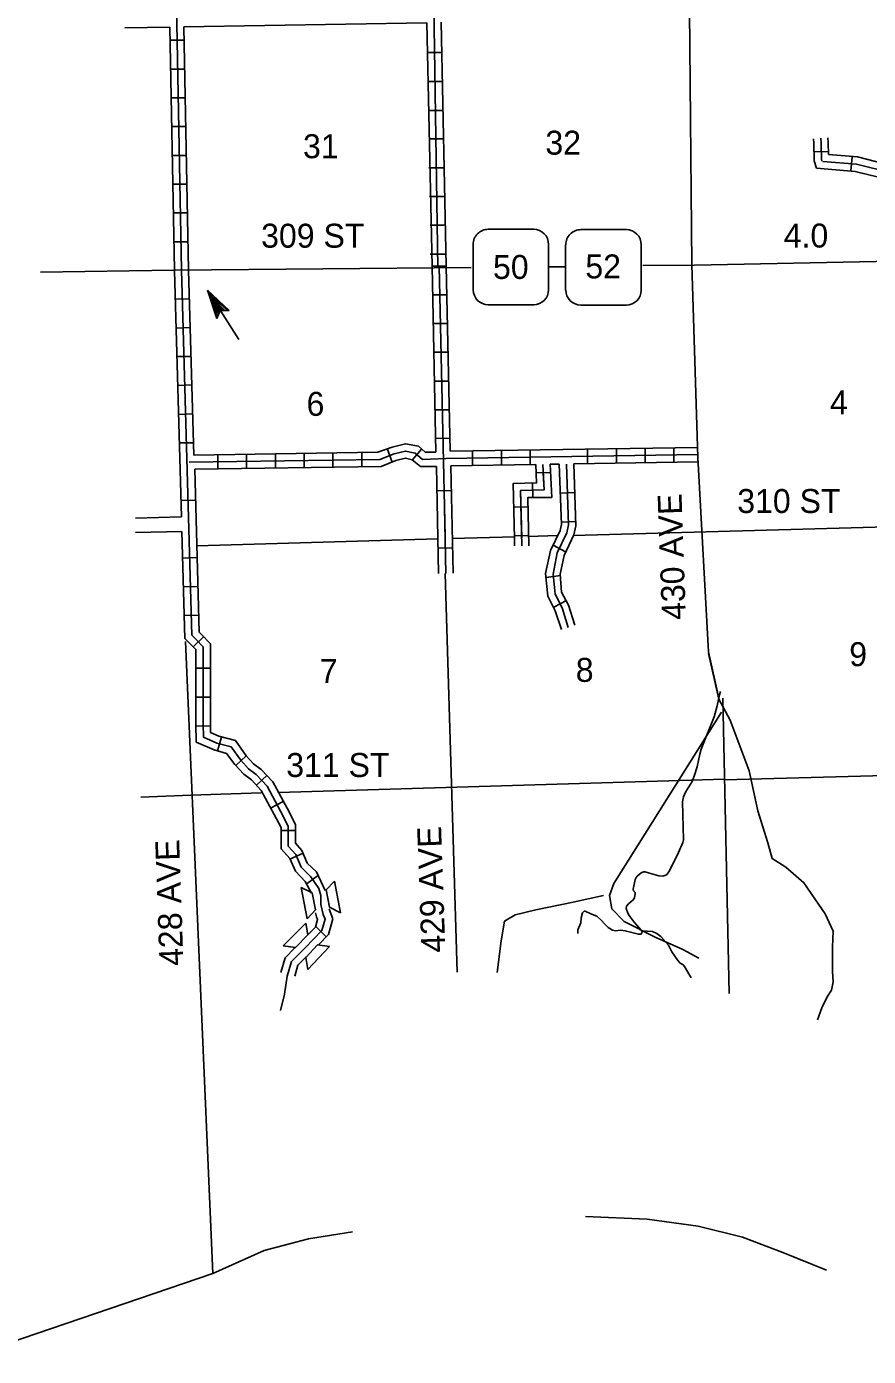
# Model space of a CAD drawing. Extents: x 1886803 to 2225102, y 15438879 to 15895946.
# Drawn here: x 2002723 to 2020290, y 15566566 to 15594308 of the extents above; entities that cross this region are included whole.
import ezdxf

# ---------------------------------------------------------------- set-up
doc = ezdxf.new("R2010")
doc.units = 0
for name, color, linetype in [('L13', 7, 'Continuous'), ('L14', 7, 'Continuous'), ('L18', 7, 'Continuous'), ('L2', 7, 'Continuous'), ('L28', 7, 'Continuous'), ('L3', 7, 'Continuous'), ('L30', 7, 'Continuous'), ('L4', 7, 'Continuous'), ('L53', 7, 'Continuous'), ('L8', 7, 'Continuous'), ('L9', 7, 'Continuous')]:
    doc.layers.add(name, color=color, linetype=linetype)

msp = doc.modelspace()

# ---------------------------------------------------------------- linework, layer by layer
at = {"layer": 'L13'}
for points in [[(2021949, 15583907), (2014130, 15583695)], [(2011306, 15583619), (2006274, 15583479)], [(2012905, 15583664), (2011607, 15583628)], [(2013797, 15583690), (2013206, 15583669)], [(2011458, 15582901), (2011707, 15574582)], [(2017252, 15580301), (2017382, 15574139)], [(2017288, 15578609), (2007979, 15578331)], [(2024774, 15578799), (2017288, 15578595)], [(2007615, 15578320), (2006147, 15578278)]]:
    msp.add_lwpolyline(points, dxfattribs=at)
at = {"layer": 'L18'}
for p, q in [((2008972, 15576298), (2009146, 15576478)), ((2009146, 15576478), (2009273, 15575823)), ((2008454, 15576346), (2008581, 15575696)), ((2008681, 15576240), (2008454, 15576346)), ((2008681, 15576240), (2008750, 15575881)), ((2008972, 15576298), (2009045, 15575939)), ((2008750, 15575881), (2008581, 15575696)), ((2009045, 15575939), (2009273, 15575823)), ((2008079, 15575131), (2008549, 15575606)), ((2008591, 15575364), (2008549, 15575606)), ((2008333, 15575094), (2008591, 15575364)), ((2008333, 15575094), (2008079, 15575131)), ((2008549, 15574888), (2008797, 15575152)), ((2008591, 15574640), (2009045, 15575121)), ((2008797, 15575152), (2009045, 15575121)), ((2008549, 15574888), (2008591, 15574640))]:
    msp.add_line(p, q, dxfattribs=at)
at = {"layer": 'L2'}
for points in [[(2006041, 15581478), (2006606, 15568299)], [(2019415, 15568362), (2018507, 15568737), (2017662, 15569054), (2016738, 15569281), (2015672, 15569429), (2014389, 15569482)], [(2009521, 15569165), (2008607, 15569022), (2007683, 15568779), (2006606, 15568299)]]:
    msp.add_lwpolyline(points, dxfattribs=at)
at = {"layer": 'L28'}
for p, q in [((2006501, 15588807), (2006949, 15588389)), ((2006501, 15588807), (2006691, 15588220)), ((2006501, 15588807), (2007155, 15587782)), ((2006532, 15588748), (2006691, 15588273)), ((2006564, 15588738), (2006912, 15588405)), ((2006564, 15588690), (2006696, 15588289)), ((2006590, 15588680), (2006897, 15588405)), ((2006606, 15588622), (2006706, 15588321)), ((2006633, 15588622), (2006854, 15588395)), ((2006638, 15588580), (2006733, 15588448)), ((2006638, 15588553), (2006733, 15588352)), ((2006659, 15588569), (2006833, 15588395)), ((2006675, 15588537), (2006733, 15588448)), ((2006691, 15588220), (2006765, 15588389)), ((2006696, 15588479), (2006738, 15588379)), ((2006722, 15588479), (2006807, 15588395)), ((2006733, 15588421), (2006749, 15588389)), ((2006738, 15588453), (2006775, 15588405)), ((2006949, 15588389), (2006765, 15588389))]:
    msp.add_line(p, q, dxfattribs=at)
at = {"layer": 'L3'}
for p, q in [((2013306, 15590079), (2012356, 15590079)), ((2015239, 15590074), (2014288, 15590074)), ((2012039, 15589762), (2012039, 15588822)), ((2013613, 15588822), (2013613, 15589762)), ((2013972, 15589757), (2013972, 15588812)), ((2015550, 15588812), (2015550, 15589757)), ((2012356, 15588506), (2013306, 15588506)), ((2014288, 15588495), (2015239, 15588495))]:
    msp.add_line(p, q, dxfattribs=at)
for points in [[(2015582, 15589324), (2016664, 15589329), (2027340, 15589546)], [(2005809, 15589229), (2011997, 15589282)], [(2013607, 15589298), (2013966, 15589298)]]:
    msp.add_lwpolyline(points, dxfattribs=at)
for centre, start, end in [((2012357, 15589765), 90.0011, 180.0011), ((2013302, 15589765), 0.0011, 90.0011), ((2014290, 15589757), 90.0011, 180.0011), ((2015235, 15589757), 0.0011, 90.0011), ((2012357, 15588820), 180.0011, 270.0011), ((2013302, 15588820), 270.0011, 0.0011), ((2014290, 15588812), 180.0011, 270.0011), ((2015235, 15588812), 270.0011, 0.0011)]:
    msp.add_arc(centre, 315, start, end, dxfattribs=at)
at = {"layer": 'L4'}
for points in [[(2016506, 15599948), (2016606, 15589345)], [(2016606, 15589345), (2016733, 15585322), (2016953, 15581268)], [(2016953, 15581268), (2017167, 15580300)]]:
    msp.add_lwpolyline(points, dxfattribs=at)
at = {"layer": 'L53'}
for points in [[(2005709, 15594298), (2004774, 15594282)], [(2004864, 15589213), (2003016, 15589187)], [(2005809, 15589229), (2004864, 15589213)], [(2005954, 15584079), (2004996, 15584053)], [(2005959, 15583778), (2004996, 15583752)], [(2006147, 15578278), (2005107, 15578231)], [(2006606, 15568299), (1998338, 15565479)]]:
    msp.add_lwpolyline(points, dxfattribs=at)
at = {"layer": 'L8'}
for p, q in [((2006015, 15594023), (2005714, 15594023)), ((2011089, 15593765), (2011390, 15593765)), ((2006025, 15593421), (2005724, 15593421)), ((2011099, 15593163), (2011400, 15593163)), ((2006041, 15592819), (2005740, 15592819)), ((2011105, 15592561), (2011406, 15592561)), ((2006046, 15592223), (2005746, 15592223)), ((2011115, 15591964), (2011416, 15591964)), ((2019456, 15591706), (2019156, 15591696)), ((2006062, 15591621), (2005767, 15591621)), ((2019922, 15591299), (2019948, 15591594)), ((2011120, 15591362), (2011421, 15591362)), ((2006073, 15591019), (2005772, 15591019)), ((2011131, 15590765), (2011432, 15590765)), ((2006083, 15590422), (2005783, 15590422)), ((2011142, 15590164), (2011437, 15590164)), ((2006099, 15589820), (2005798, 15589820)), ((2011147, 15589562), (2011448, 15589562)), ((2011184, 15589313), (2011479, 15589313)), ((2005825, 15588622), (2006120, 15588632)), ((2011200, 15588712), (2011495, 15588712)), ((2011205, 15588115), (2011506, 15588115)), ((2005841, 15588020), (2006142, 15588030)), ((2011221, 15587513), (2011522, 15587513)), ((2005856, 15587423), (2006157, 15587428)), ((2005872, 15586821), (2006173, 15586832)), ((2011231, 15586911), (2011532, 15586911)), ((2005888, 15586219), (2006189, 15586230)), ((2011247, 15586314), (2011548, 15586314)), ((2005904, 15585623), (2006205, 15585628)), ((2011263, 15585712), (2011564, 15585723)), ((2006717, 15585079), (2006717, 15585380)), ((2007314, 15585089), (2007314, 15585390)), ((2007916, 15585095), (2007916, 15585396)), ((2008512, 15585105), (2008512, 15585406)), ((2009114, 15585111), (2009114, 15585412)), ((2009716, 15585121), (2009716, 15585422)), ((2010355, 15585221), (2010249, 15585507)), ((2010772, 15585264), (2010962, 15585496)), ((2012029, 15585153), (2012029, 15585454)), ((2012630, 15585163), (2012630, 15585464)), ((2013232, 15585174), (2013232, 15585470)), ((2014431, 15585195), (2014431, 15585496)), ((2015033, 15585206), (2015033, 15585507)), ((2015629, 15585211), (2015629, 15585512)), ((2016231, 15585221), (2016231, 15585522)), ((2013655, 15585008), (2013357, 15584996)), ((2013288, 15584488), (2013282, 15584786)), ((2013855, 15584572), (2014156, 15584588)), ((2005941, 15584419), (2006242, 15584429)), ((2013189, 15584291), (2012891, 15584284)), ((2013882, 15583970), (2014183, 15583986)), ((2013203, 15583694), (2012905, 15583688)), ((2013708, 15583490), (2013972, 15583352)), ((2005983, 15583220), (2006274, 15583231)), ((2013565, 15582819), (2013866, 15582856)), ((2005999, 15582624), (2006300, 15582629)), ((2013723, 15582196), (2013987, 15582338)), ((2006015, 15582022), (2006316, 15582032)), ((2006200, 15581372), (2006416, 15581578)), ((2006258, 15580923), (2006559, 15580923)), ((2006258, 15580322), (2006559, 15580322)), ((2006258, 15579714), (2006559, 15579720)), ((2006706, 15579202), (2006791, 15579487)), ((2007092, 15578896), (2007308, 15579097)), ((2007514, 15578479), (2007741, 15578690)), ((2007815, 15578004), (2008079, 15578146)), ((2008032, 15577539), (2008333, 15577539)), ((2008217, 15576937), (2008491, 15577064)), ((2008576, 15576430), (2008813, 15576604)), ((2008972, 15575321), (2008766, 15575527))]:
    msp.add_line(p, q, dxfattribs=at)
for points in [[(2005957, 15589224), (2005656, 15605038)], [(2011305, 15589282), (2011147, 15599763)], [(2005809, 15589224), (2005709, 15594298)], [(2006004, 15594303), (2011073, 15594388)], [(2006105, 15589224), (2006004, 15594303)], [(2011184, 15589313), (2011073, 15594388)], [(2011479, 15589313), (2011374, 15594398)], [(2019205, 15591357), (2019159, 15591510), (2019153, 15591874), (2019145, 15591965)], [(2019318, 15591503), (2019308, 15591534), (2019303, 15591881), (2019295, 15591978)], [(2019457, 15591638), (2019453, 15591888), (2019444, 15591990)], [(2021854, 15591114), (2021004, 15591188), (2020772, 15591257), (2020038, 15591436), (2019341, 15591494)], [(2021796, 15591272), (2021031, 15591336), (2020814, 15591399), (2020065, 15591589), (2019457, 15591638)], [(2021807, 15590961), (2020983, 15591040), (2020730, 15591114), (2020012, 15591288), (2019205, 15591357)], [(2005809, 15589213), (2005954, 15584079)], [(2005957, 15589224), (2006173, 15581615), (2006258, 15581531), (2006406, 15581372), (2006406, 15580121), (2006406, 15579762), (2006416, 15579482), (2006691, 15579361), (2006992, 15579281), (2007192, 15579007), (2007356, 15578822), (2007514, 15578706), (2007741, 15578463), (2008021, 15577940), (2008180, 15577629), (2008180, 15577212), (2008338, 15577037), (2008454, 15576773), (2008655, 15576573), (2008824, 15576330)], [(2006105, 15589229), (2006215, 15585369)], [(2011184, 15589313), (2011263, 15585427)], [(2011332, 15589313), (2011458, 15583669)], [(2011479, 15589313), (2011564, 15585448)], [(2006215, 15585369), (2010054, 15585427), (2010350, 15585538), (2010629, 15585607), (2010899, 15585554), (2011041, 15585427), (2011263, 15585427)], [(2006115, 15585221), (2010091, 15585280), (2010392, 15585396), (2010629, 15585454), (2010830, 15585412), (2010988, 15585280), (2011474, 15585295), (2016733, 15585380)], [(2006231, 15585074), (2010123, 15585132), (2010429, 15585253), (2010629, 15585306), (2010767, 15585269), (2010941, 15585132), (2011274, 15585132)], [(2011564, 15585448), (2016733, 15585528)], [(2006231, 15585074), (2006321, 15581678), (2006363, 15581636), (2006559, 15581430), (2006559, 15580121), (2006559, 15579762), (2006564, 15579582), (2006738, 15579503), (2007081, 15579413), (2007308, 15579097), (2007456, 15578928), (2007615, 15578811), (2007863, 15578553), (2008158, 15578004), (2008333, 15577666), (2008333, 15577270), (2008465, 15577122), (2008581, 15576853), (2008771, 15576673), (2008956, 15576288)], [(2011575, 15585148), (2013349, 15585174)], [(2013349, 15585174), (2013364, 15584788), (2012879, 15584778), (2012905, 15583637)], [(2013496, 15585174), (2013523, 15584641), (2013032, 15584630), (2013058, 15583474)], [(2013506, 15585002), (2013521, 15584642), (2013032, 15584631), (2013055, 15583641)], [(2013650, 15585179), (2013681, 15584487), (2013180, 15584482), (2013206, 15583474)], [(2013840, 15585179), (2013882, 15583923), (2013855, 15583796), (2013655, 15583379), (2013554, 15582898), (2013597, 15582428), (2013755, 15582122), (2013882, 15581731)], [(2013650, 15585179), (2013840, 15585179)], [(2013987, 15585179), (2014030, 15583912), (2013998, 15583748), (2013797, 15583331), (2013708, 15582888), (2013750, 15582470), (2013898, 15582180), (2014024, 15581774)], [(2014141, 15585190), (2014183, 15583896), (2014141, 15583706), (2013940, 15583278), (2013855, 15582882), (2013887, 15582513), (2014030, 15582238), (2014167, 15581821)], [(2014141, 15585190), (2016733, 15585232)], [(2005959, 15583778), (2006025, 15581546), (2006147, 15581420), (2006258, 15581314), (2006258, 15580121), (2006258, 15579762), (2006263, 15579382), (2006638, 15579223), (2006897, 15579144), (2007071, 15578912), (2007256, 15578711), (2007414, 15578595), (2007615, 15578373), (2007889, 15577872), (2008032, 15577597), (2008032, 15577153), (2008217, 15576953), (2008333, 15576689), (2008539, 15576472), (2008665, 15576229)], [(2012905, 15583632), (2012905, 15583474)], [(2016955, 15581230), (2017171, 15580279), (2017403, 15579836), (2017805, 15578780), (2017979, 15577945), (2018190, 15577280), (2018280, 15576953), (2018565, 15576773), (2018945, 15576446), (2019389, 15575796), (2019558, 15575437), (2019542, 15575105), (2019542, 15574598), (2019558, 15574381), (2019521, 15574207), (2019431, 15574070), (2019320, 15573838), (2019230, 15573589)], [(2017204, 15580437), (2017181, 15580368), (2017134, 15580138), (2017074, 15579912), (2016801, 15579231), (2016770, 15579128), (2016717, 15578865), (2016656, 15578670), (2016610, 15578563), (2016470, 15578335), (2016431, 15578237), (2016409, 15578136), (2016430, 15577344), (2016418, 15577284), (2016328, 15577078), (2016138, 15576699), (2016088, 15576627), (2016060, 15576604), (2016000, 15576586), (2015916, 15576590), (2015675, 15576662), (2015628, 15576672), (2015596, 15576672), (2015551, 15576653), (2015466, 15576584), (2015442, 15576555), (2015420, 15576512), (2015381, 15576314), (2015391, 15576277), (2015420, 15576242), (2015426, 15576225), (2015409, 15576132), (2015382, 15576089), (2015285, 15576005), (2015244, 15575959), (2015232, 15575913), (2015269, 15575813), (2015298, 15575767), (2015404, 15575624), (2015554, 15575454), (2015569, 15575416), (2015545, 15575374), (2015490, 15575372), (2015216, 15575447), (2015119, 15575458), (2015014, 15575447), (2014950, 15575459), (2014861, 15575515), (2014798, 15575575), (2014715, 15575669), (2014623, 15575748), (2014500, 15575799), (2014382, 15575857), (2014361, 15575858), (2014322, 15575819), (2014297, 15575716), (2014287, 15575611), (2014229, 15575465), (2014223, 15575390)], [(2017224, 15580005), (2014980, 15576430), (2014890, 15576182), (2014933, 15575902), (2015191, 15575638), (2015841, 15575311), (2016416, 15575057), (2016754, 15574872)], [(2008824, 15576330), (2008866, 15576182), (2008866, 15575997), (2008913, 15575786), (2008956, 15575686), (2008887, 15575448), (2008533, 15575089), (2008248, 15574804), (2008164, 15574498)], [(2014764, 15576182), (2014130, 15576045), (2013349, 15575881), (2012921, 15575781), (2012699, 15575649), (2012625, 15575237), (2012546, 15574572)], [(2009040, 15575902), (2009056, 15575839), (2009114, 15575696), (2009024, 15575369), (2008813, 15575152)], [(2008755, 15575823), (2008771, 15575738), (2008797, 15575680), (2008755, 15575522), (2008591, 15575364)], [(2015559, 15575442), (2015785, 15575432), (2015785, 15575432), (2015875, 15575392), (2015957, 15575326), (2016119, 15575143), (2016189, 15575007), (2016312, 15574826), (2016363, 15574769), (2016421, 15574733), (2016451, 15574700), (2016590, 15574463)], [(2008322, 15575089), (2008116, 15574878), (2008031, 15574576)], [(2008554, 15574904), (2008380, 15574730), (2008318, 15574498)], [(2008164, 15574498), (2008106, 15574123), (2008021, 15573780)]]:
    msp.add_lwpolyline(points, dxfattribs=at)
at = {"layer": 'L9'}
for p, q in [((2011584, 15584628), (2011285, 15584621)), ((2011610, 15583435), (2011311, 15583428))]:
    msp.add_line(p, q, dxfattribs=at)
for points in [[(2011274, 15585132), (2011322, 15582898)], [(2011575, 15585148), (2011623, 15582905)], [(2011435, 15584625), (2011472, 15582901)]]:
    msp.add_lwpolyline(points, dxfattribs=at)

# ---------------------------------------------------------------- texts
at = {"layer": 'L14'}
for s, p in [('31', (2008491, 15591563)), ('32', (2013549, 15591637)), ('6', (2008565, 15586188)), ('4', (2019489, 15586219)), ('9', (2019890, 15580966)), ('7', (2008840, 15580612)), ('8', (2014183, 15580638))]:
    msp.add_text(s, height=500, rotation=360, dxfattribs=at).set_placement(p)
at = {"layer": 'L28'}
msp.add_text('4.0', height=500, rotation=360, dxfattribs=at).set_placement((2018523, 15589699))
at = {"layer": 'L3'}
for s, p in [('50', (2012456, 15589044)), ('52', (2014383, 15589055))]:
    msp.add_text(s, height=500, rotation=360, dxfattribs=at).set_placement(p)
at = {"layer": 'L30'}
for s, rotation, p in [('309 ST', 360, (2007617, 15589696)), ('430 AVE', 92, (2016482, 15581938)), ('310 ST', 360, (2017553, 15584161)), ('311 ST', 360, (2008141, 15578654)), ('429 AVE', 92, (2011464, 15574996)), ('428 AVE', 92, (2005998, 15574721))]:
    msp.add_text(s, height=500, rotation=rotation, dxfattribs=at).set_placement(p)

doc.saveas('drawing.dxf')
